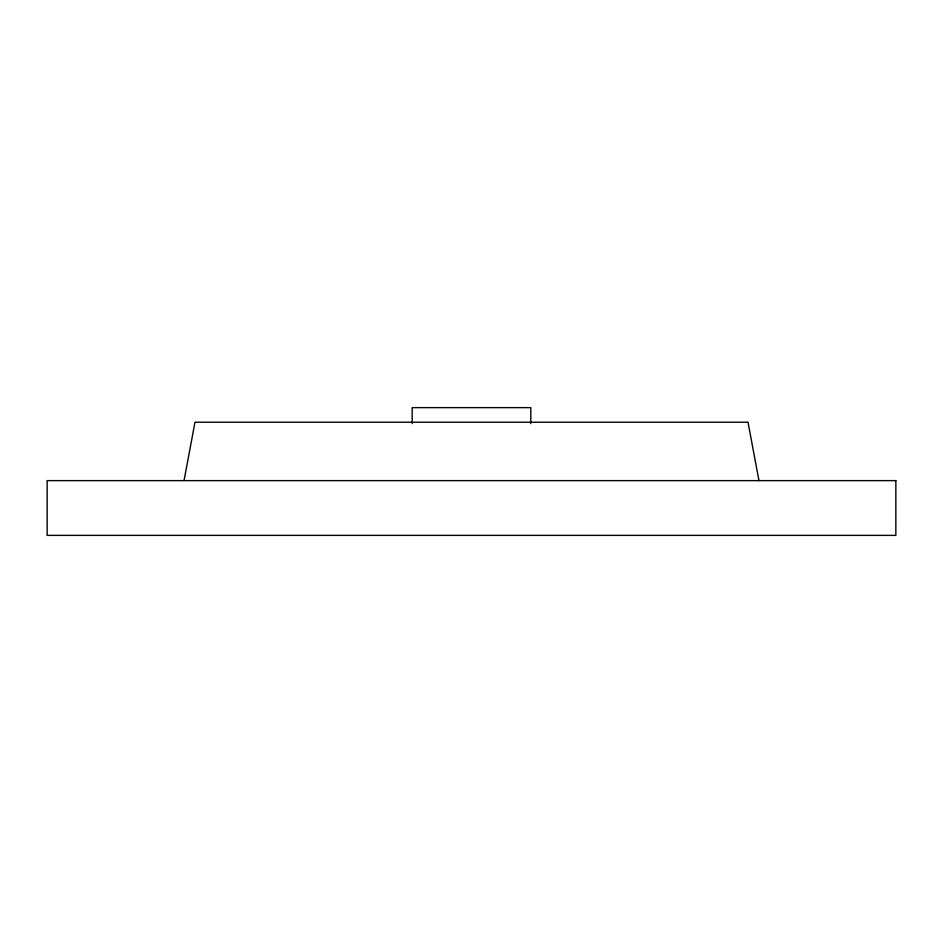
<?xml version="1.0" encoding="UTF-8"?>
<svg xmlns="http://www.w3.org/2000/svg" width="943" height="943" viewBox="0 0 943 943"><rect width="100%" height="100%" fill="white"/><g stroke="black" fill="none" stroke-linecap="round" stroke-linejoin="round"><path stroke-width="1.41" d="M184.038 480.624L194.989 422.216L748.011 422.216L758.962 480.624M530.815 423.584L530.815 407.624L412.185 407.624L412.185 423.584M895.85 480.624L47.15 480.624L47.15 535.376L895.85 535.376L895.85 480.624"/></g></svg>
